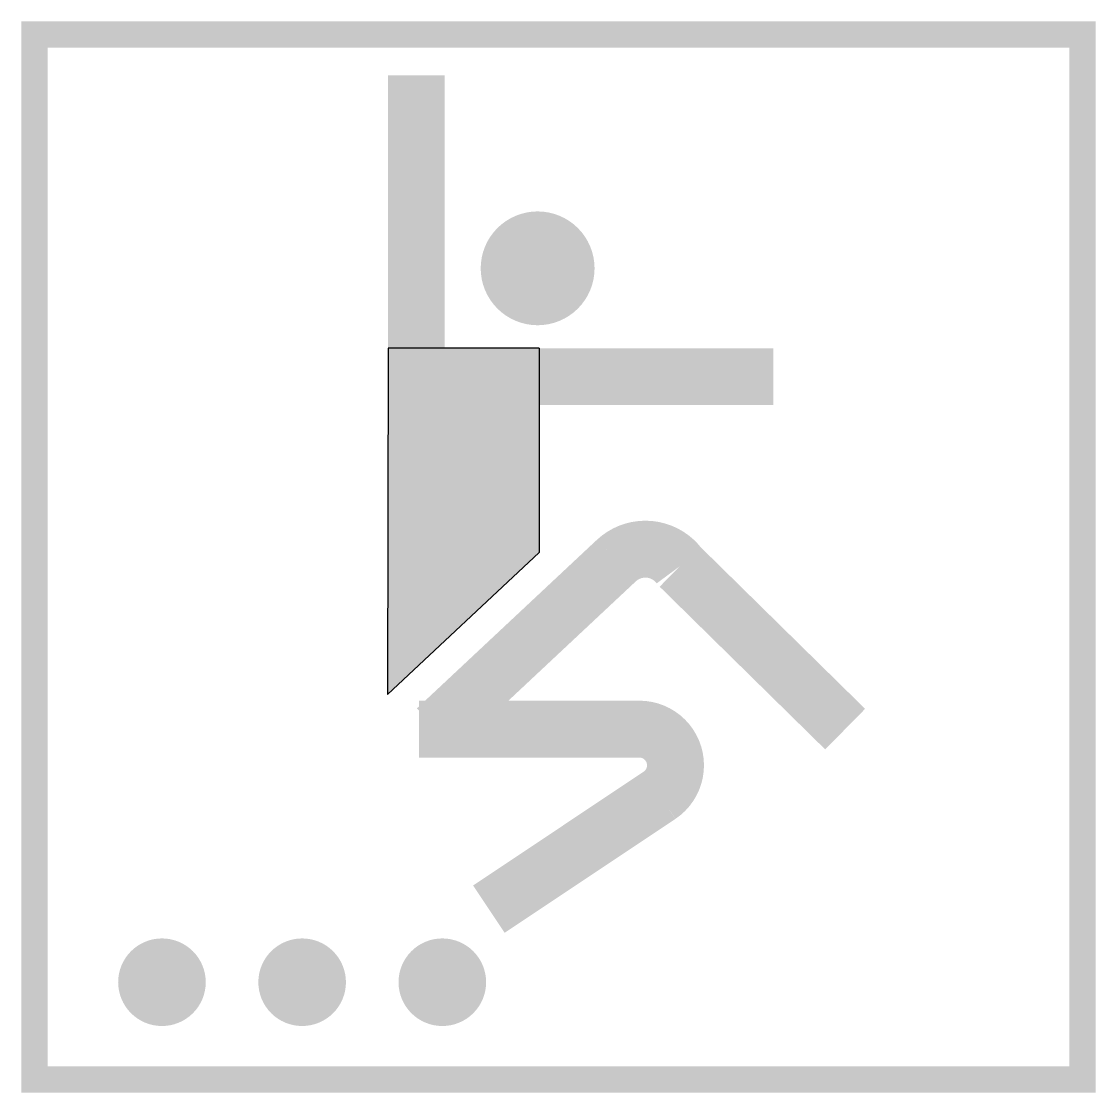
# Model space of a CAD drawing. Extents: x -0.447 to 0.473, y -0.45 to 0.467.
import ezdxf

# ---------------------------------------------------------------- set-up
doc = ezdxf.new("R2010")
doc.units = 0
doc.header["$LTSCALE"] = 50
doc.layers.add('SIMBOLI', color=2, linetype='CONTINUOUS')
doc.layers.add('SIMBOLI_IB', color=2, linetype='CONTINUOUS')

msp = doc.modelspace()

# ---------------------------------------------------------------- linework, layer by layer
at = {"layer": 'SIMBOLI', "const_width": 0.0225}
msp.add_lwpolyline([(0.46141, -0.43866), (0.46141, 0.45593), (-0.43551, 0.45593), (-0.43551, -0.43866)], close=True, dxfattribs=at)
at = {"layer": 'SIMBOLI_IB'}
for p, q in [((-0.13288, 0.18738), (-0.1335, -0.10917)), ((-0.0035, 0.18738), (-0.13288, 0.18738)), ((-0.0035, 0.18738), (-0.0035, 0.01259)), ((-0.1335, -0.10917), (-0.0035, 0.01259))]:
    msp.add_line(p, q, dxfattribs=at)
at = {"layer": 'SIMBOLI_IB', "const_width": 0.04874}
for points in [[(-0.10873, 0.1875), (-0.10873, 0.42115)], [(-0.00322, 0.16305), (0.19674, 0.16305)]]:
    msp.add_lwpolyline(points, dxfattribs=at)
at = {"layer": 'SIMBOLI_IB'}
for points, const_width in [([(-0.02927, 0.25581, 1), (0.01946, 0.25581, 1)], 0.04874), ([(-0.34525, -0.35546, 1), (-0.30775, -0.35546, 1)], 0.0375), ([(-0.22525, -0.35546, 1), (-0.18775, -0.35546, 1)], 0.0375), ([(-0.10525, -0.35546, 1), (-0.06775, -0.35546, 1)], 0.0375)]:
    msp.add_lwpolyline(points, format="xyb", close=True, dxfattribs=dict(at, const_width=const_width))
at = {"layer": 'SIMBOLI_IB', "const_width": 0.04874}
for points in [[(-0.09159, -0.13876), (0.06243, 0.00551, -0.44862), (0.11665, 0.00057), (0.25835, -0.13876)], [(-0.10639, -0.13876), (0.08214, -0.13876, -0.741086), (0.09939, -0.19548), (-0.04663, -0.29288)]]:
    msp.add_lwpolyline(points, format="xyb", dxfattribs=at)
at = {"layer": 'SIMBOLI_IB'}
msp.add_solid([(-0.13288, 0.18738), (-0.0035, 0.18738), (-0.1335, -0.10917), (-0.0035, 0.01259)], dxfattribs=at)

doc.saveas('drawing.dxf')
